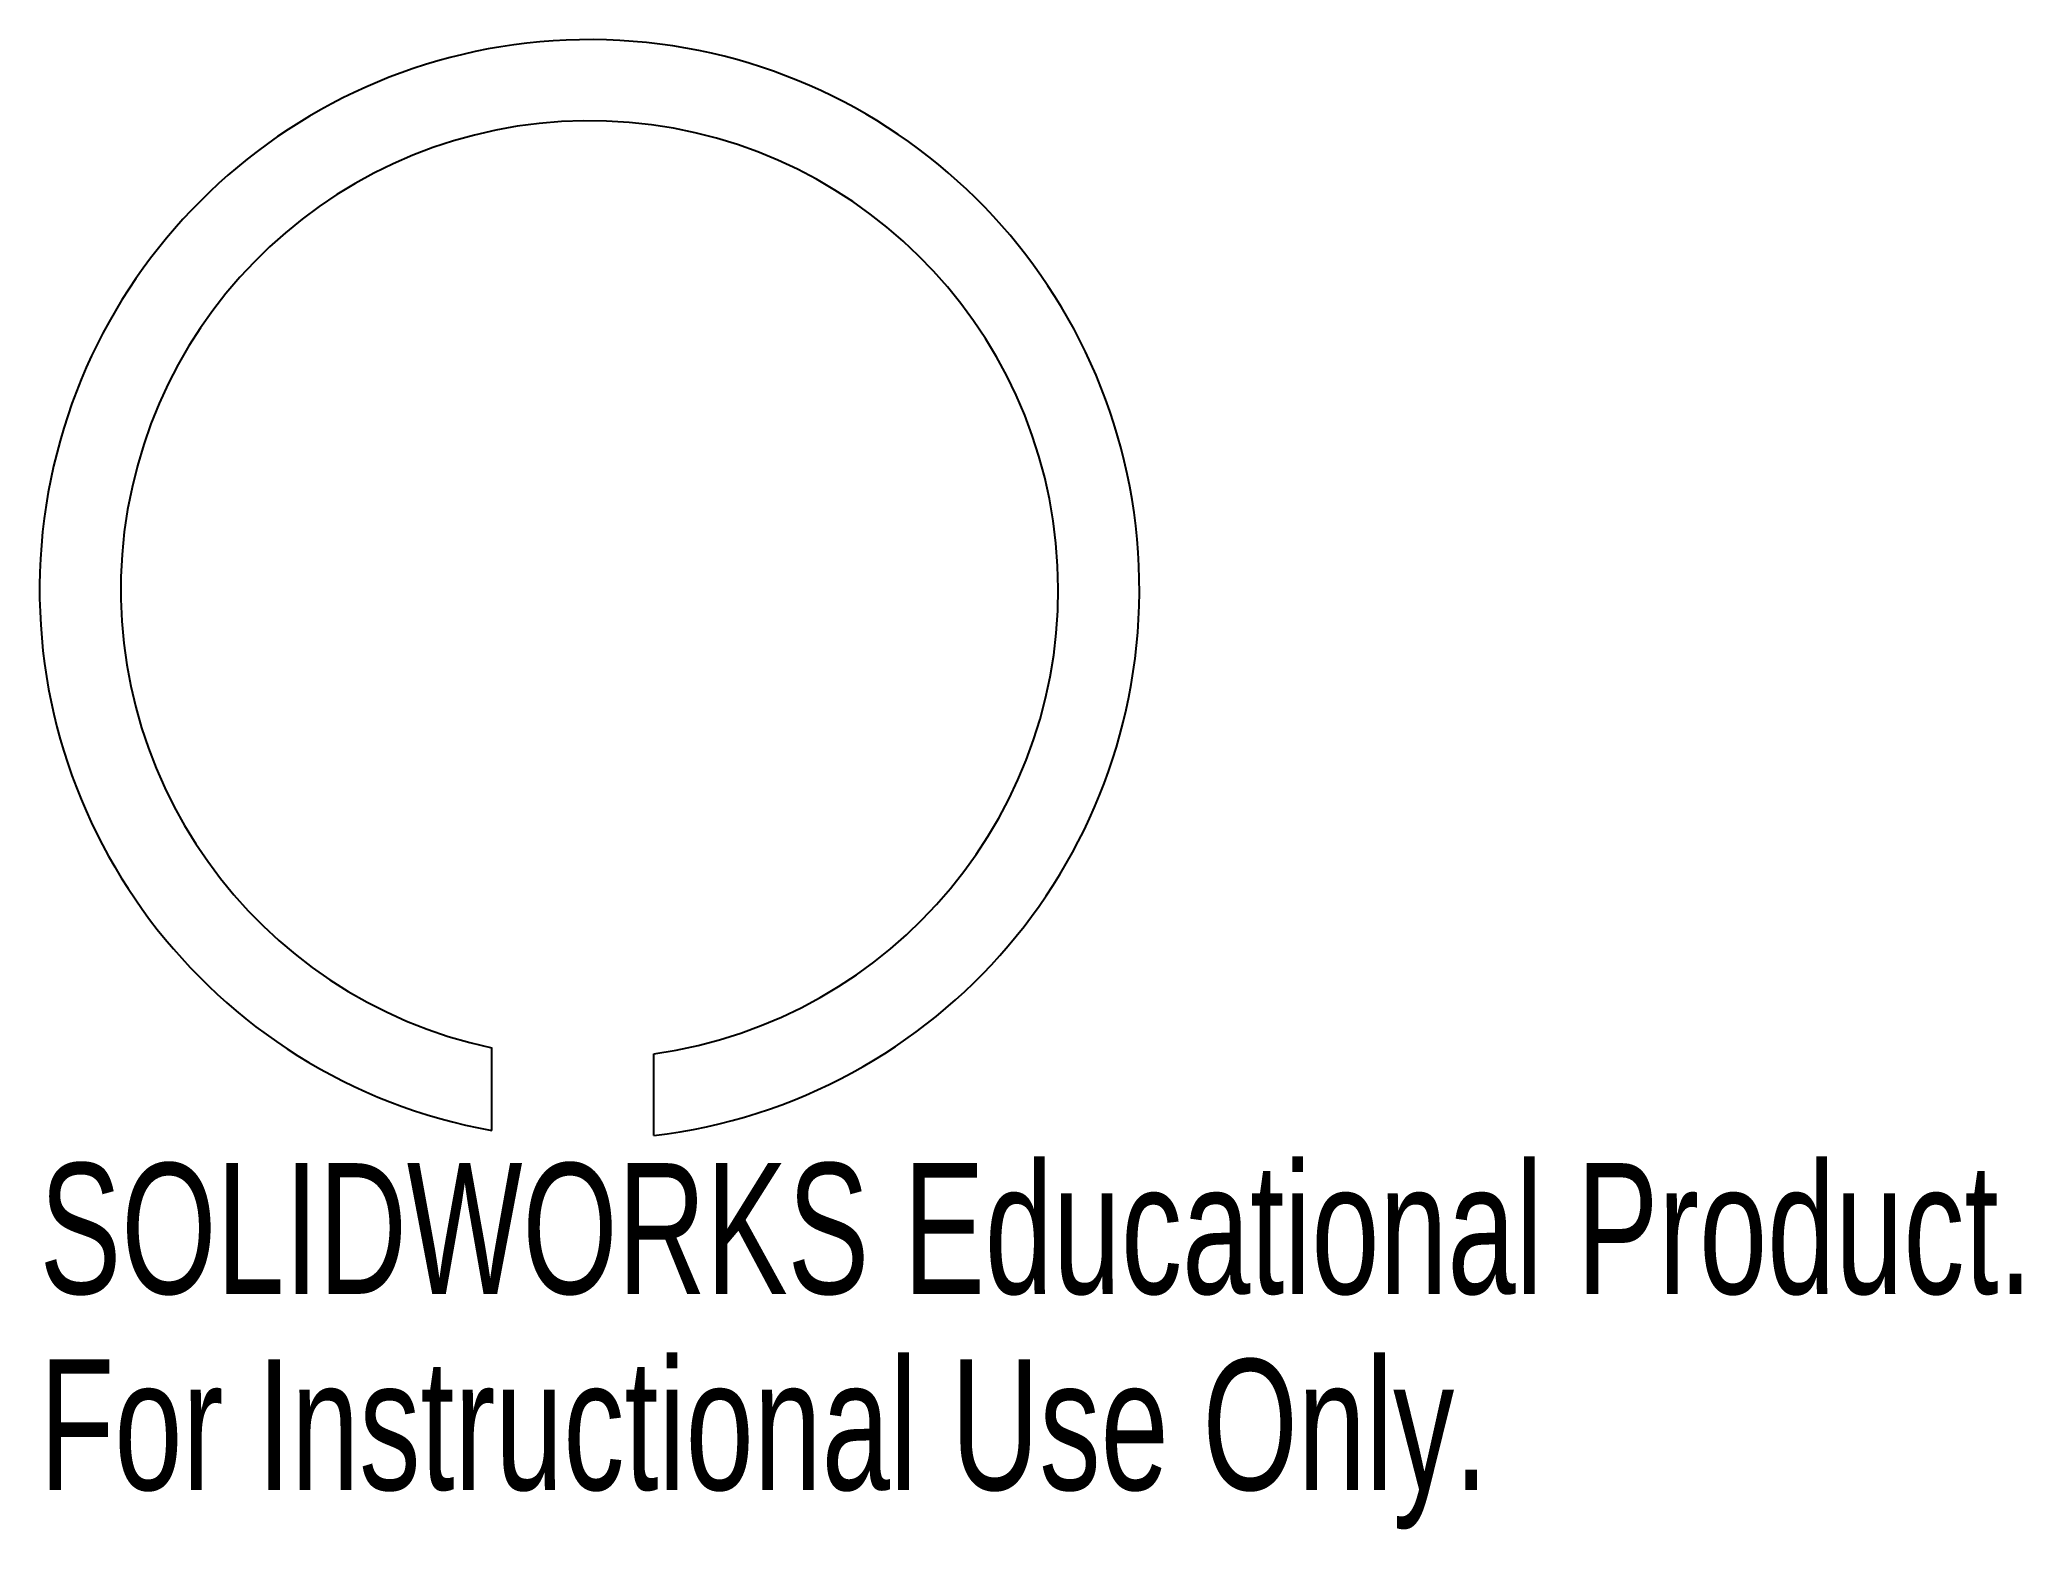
# Paper-space layout '_Back' of a CAD drawing. Header units: millimetres. Extents: x -20.3 to 52.9, y -34.8 to 20.3.
import ezdxf

# ---------------------------------------------------------------- set-up
doc = ezdxf.new("R2010")
doc.units = ezdxf.units.MM
doc.styles.add('SLDTEXTSTYLE0', font='TXT', dxfattribs={"width": 0.7})

psp = doc.layouts.new('_Back')

# ---------------------------------------------------------------- linework, layer by layer
at = {"color": 7, "linetype": 'Continuous', "lineweight": 25}
for p, q in [((-3.614, -20.006), (-3.614, -16.949)), ((2.372, -20.191), (2.372, -17.167))]:
    psp.add_line(p, q, dxfattribs=at)
for radius, start, end in [(20.33, 276.70081, 259.76106), (17.33, 277.86759, 257.9641)]:
    psp.add_arc((0, 0), radius, start, end, dxfattribs=at)

# ---------------------------------------------------------------- texts
at = {"color": 7, "linetype": 'Continuous', "char_height": 4.83362, "attachment_point": 1, "style": 'SLDTEXTSTYLE0'}
for s, insert in [('SOLIDWORKS Educational Product.', (-20.33, -21.211)), ('For Instructional Use Only.', (-20.33, -28.461))]:
    psp.add_mtext(s, dxfattribs=dict(at, insert=insert))

doc.saveas('drawing.dxf')
